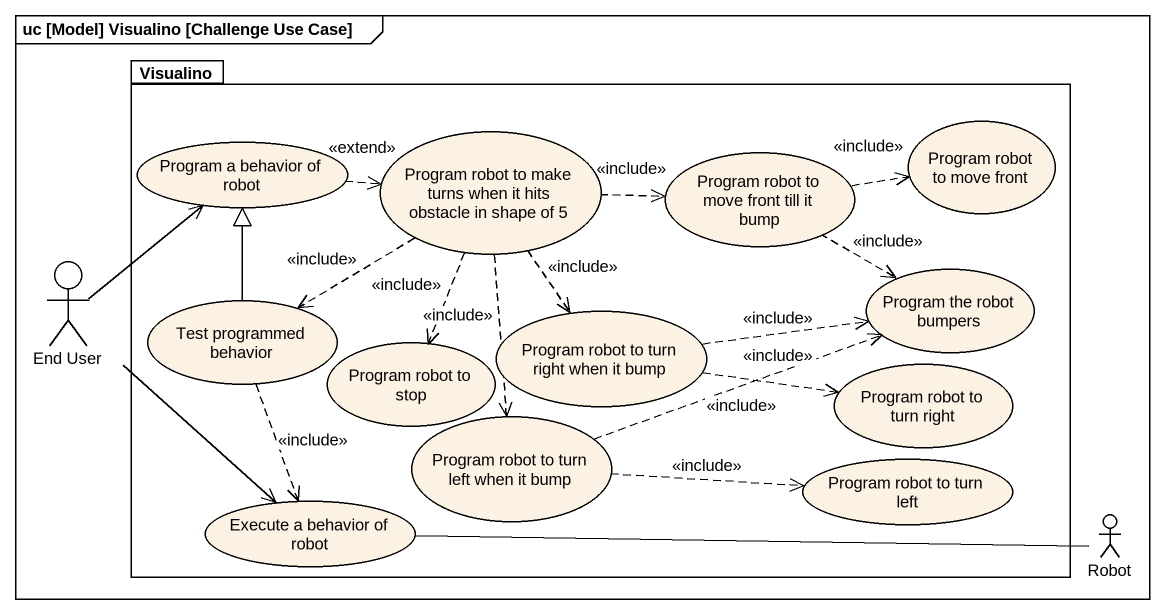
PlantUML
@startuml
mainframe uc [Model] Visualino [Challenge Use Case]
package Visualino {
  usecase "Program a behavior of robot" as Program_a_behavior_of_robot
  usecase "Program robot to make turns when it hits obstacle in shape of 5" as Program_robot_to_make_turns
  usecase "Program robot to move front till it bump" as Program_robot_to_move_front
  usecase "Program robot to move front" as Program_robot_to_move_front_2
  usecase "Test programmed behavior" as Test_programmed_behavior
  usecase "Program robot to turn right when it bump" as Program_robot_to_turn_right
  usecase "Program the robot bumpers" as Program_the_robot_bumpers
  usecase "Program robot to stop" as Program_robot_to_stop
  usecase "Program robot to turn right" as Program_robot_to_turn_right_2
  usecase "Program robot to turn left when it bump" as Program_robot_to_turn_left
  usecase "Execute a behavior of robot" as Execute_a_behavior_of_robot
  usecase "Program robot to turn left" as Program_robot_to_turn_left_2
}
actor "End User" as End_User
actor Robot
Program_a_behavior_of_robot .right.> Program_robot_to_make_turns : <<extend>>
Program_robot_to_make_turns .right.> Program_robot_to_move_front : <<include>>
Program_robot_to_make_turns ..> Test_programmed_behavior : <<include>>
Program_robot_to_make_turns ..> Program_robot_to_turn_right : <<include>>
Program_robot_to_make_turns ..> Program_robot_to_stop : <<include>>
Program_robot_to_make_turns ..> Program_robot_to_turn_left : <<include>>
Program_robot_to_move_front .right.> Program_robot_to_move_front_2 : <<include>>
Program_robot_to_move_front .right.> Program_the_robot_bumpers : <<include>>
End_User -up-> Program_a_behavior_of_robot
End_User --> Execute_a_behavior_of_robot
Test_programmed_behavior -up-|> Program_a_behavior_of_robot
Test_programmed_behavior ..> Execute_a_behavior_of_robot : <<include>>
Program_robot_to_turn_right .right.> Program_the_robot_bumpers : <<include>>
Program_robot_to_turn_right .right.> Program_robot_to_turn_right_2 : <<include>>
Program_robot_to_turn_left .right.> Program_the_robot_bumpers : <<include>>
Program_robot_to_turn_left .right.> Program_robot_to_turn_left_2 : <<include>>
Execute_a_behavior_of_robot -right- Robot
@enduml
